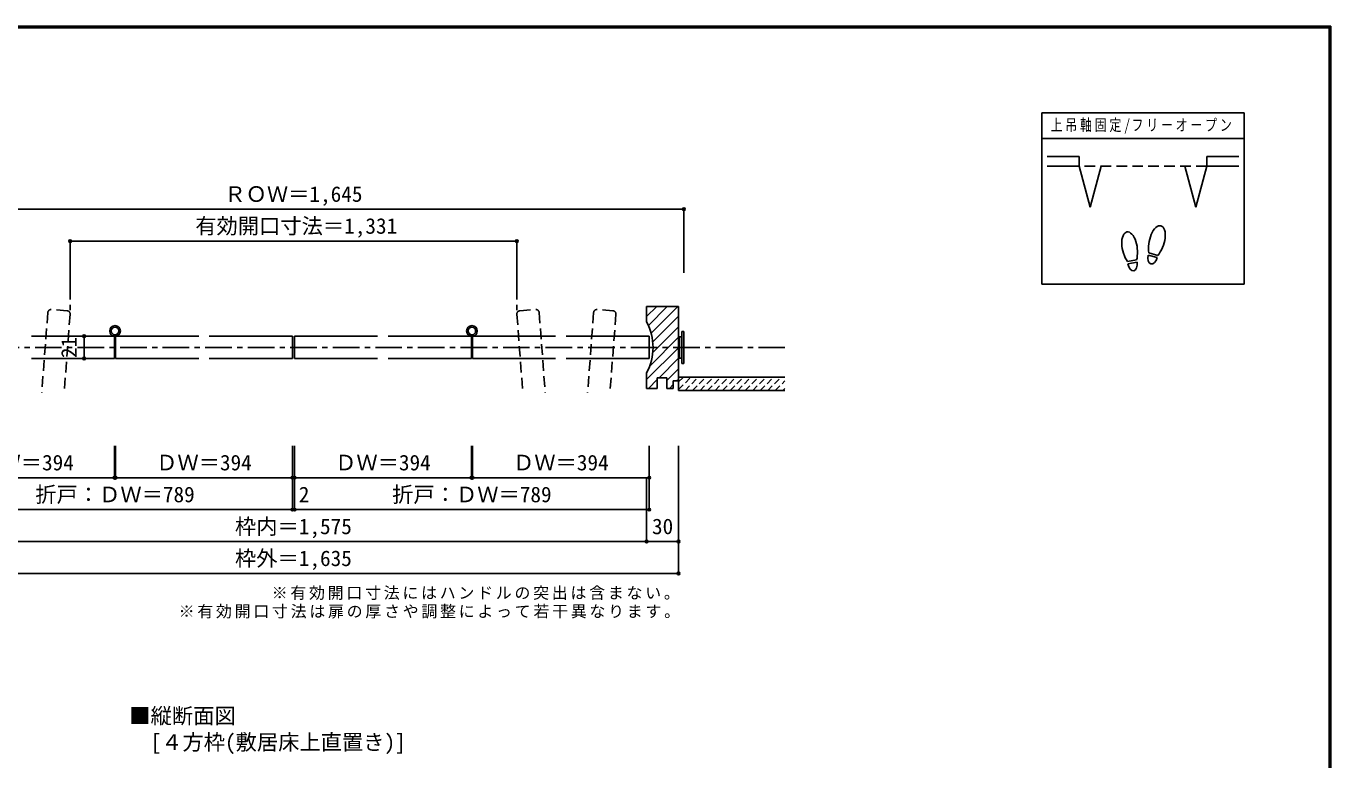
# Model space of a CAD drawing. Units: millimetres at full size, sheet at 1:5. Extents: x -973 to 977, y -701 to 696.
# Drawn here: x -250 to 977, y 6 to 696 of the extents above; entities that cross this region are included whole.
import ezdxf
from ezdxf.enums import TextEntityAlignment as Align

# ---------------------------------------------------------------- set-up
doc = ezdxf.new("R2010")
doc.units = ezdxf.units.MM
doc.header["$LTSCALE"] = 5
doc.header["$PDMODE"] = 32
doc.header["$PDSIZE"] = 2.5
for name, pattern in [('CHAIN1', [8, 5, -1, 1, -1]), ('DASHED1', [1.8, 1.2, -0.6]), ('DASHED2', [3, 2, -1])]:
    doc.linetypes.add(name, pattern=pattern)
for name, color, linetype in [('0-1_通り芯', 4, 'CHAIN1'), ('0-3_仕上げ', 2, 'Continuous'), ('0-4_枠', 3, 'Continuous'), ('0-6_扉', 6, 'Continuous'), ('0-7_金物', 7, 'Continuous'), ('0-8_戸当り', 3, 'Continuous'), ('0-A_文字', 3, 'Continuous'), ('0-B_寸法', 7, 'Continuous'), ('0-C_ハッチ', 4, 'Continuous'), ('F-1_枠', 6, 'Continuous')]:
    doc.layers.add(name, color=color, linetype=linetype)
doc.styles.add('ＭＳ ゴシック', font='')
doc.styles.get('ＭＳ ゴシック').set_extended_font_data('MS Gothic')

msp = doc.modelspace()

# ---------------------------------------------------------------- linework, layer by layer
at = {"layer": '0-1_通り芯'}
for p, q in [((-208.58, 463.658), (-208.58, 424.921)), ((211.42, 463.658), (211.42, 424.921)), ((463.42, 393.658), (-460.58, 393.658))]:
    msp.add_line(p, q, dxfattribs=at)
at = {"layer": '0-3_仕上げ'}
for p, q in [((363.42, 365.658), (463.42, 365.658)), ((363.42, 353.158), (363.42, 365.658)), ((363.42, 353.158), (463.42, 353.158))]:
    msp.add_line(p, q, dxfattribs=at)
at = {"layer": '0-4_枠'}
for p, q in [((333.42, 417.658), (333.42, 432.158)), ((363.42, 432.158), (333.42, 432.158)), ((363.42, 362.158), (363.42, 432.158)), ((352.42, 365.158), (343.42, 365.158)), ((343.42, 355.158), (343.42, 365.158)), ((352.42, 355.158), (352.42, 365.158)), ((363.42, 362.158), (358.42, 362.158)), ((358.42, 355.158), (358.42, 362.158)), ((358.42, 355.158), (352.42, 355.158))]:
    msp.add_line(p, q, dxfattribs=at)
msp.add_lwpolyline([(343.42, 355.158), (340.851, 355.158), (333.42, 355.158), (333.42, 369.658)], dxfattribs=at)
msp.add_arc((288.42, 393.658), 51, 331.92751, 28.07249, dxfattribs=at)
at = {"layer": '0-6_扉', "color": 2, "linetype": 'DASHED2'}
for p, q in [((-229.52, 426.513), (-235.247, 351.158)), ((-211.344, 428.14), (-226.301, 429.277)), ((-208.58, 424.921), (-214.186, 351.158)), ((211.42, 424.921), (217.026, 351.158)), ((214.184, 428.14), (229.141, 429.277)), ((232.36, 426.513), (238.086, 351.158)), ((283.581, 426.513), (277.854, 351.158)), ((301.757, 428.14), (286.8, 429.277)), ((304.521, 424.921), (298.915, 351.158))]:
    msp.add_line(p, q, dxfattribs=at)
at = {"layer": '0-6_扉'}
for p, q in [((-244.955, 404.158), (-166.83, 404.158)), ((-166.83, 404.158), (-166.83, 383.158)), ((-165.83, 404.158), (-165.83, 383.158)), ((-165.83, 404.158), (-87.705, 404.158)), ((-77.705, 404.158), (0.42, 404.158)), ((0.42, 404.158), (0.42, 383.158)), ((2.42, 404.158), (2.42, 383.158)), ((2.42, 404.158), (80.545, 404.158)), ((90.545, 404.158), (168.67, 404.158)), ((168.67, 404.158), (168.67, 383.158)), ((169.67, 404.158), (169.67, 383.158)), ((169.67, 404.158), (247.795, 404.158)), ((257.795, 404.158), (335.92, 404.158)), ((335.92, 404.158), (335.92, 383.158)), ((-244.955, 383.158), (-166.83, 383.158)), ((-165.83, 383.158), (-87.705, 383.158)), ((-77.705, 383.158), (0.42, 383.158)), ((2.42, 383.158), (80.545, 383.158)), ((90.545, 383.158), (168.67, 383.158)), ((169.67, 383.158), (247.795, 383.158)), ((257.795, 383.158), (335.92, 383.158))]:
    msp.add_line(p, q, dxfattribs=at)
at = {"layer": '0-6_扉', "color": 2, "linetype": 'DASHED2'}
for centre, start, end in [((-226.528, 426.285), 85.65398, 175.65398), ((-211.571, 425.149), 355.65398, 85.65398), ((214.411, 425.149), 94.34602, 184.34602), ((229.368, 426.285), 4.34602, 94.34602), ((286.573, 426.285), 85.65398, 175.65398), ((301.53, 425.149), 355.65398, 85.65398)]:
    msp.add_arc(centre, 3, start, end, dxfattribs=at)
at = {"layer": '0-7_金物'}
for p, q in [((366.42, 378.658), (366.42, 408.658)), ((368.42, 408.658), (366.42, 408.658)), ((368.42, 378.658), (368.42, 408.658)), ((364.42, 402.658), (363.42, 402.658)), ((366.42, 403.657), (364.42, 403.657)), ((364.42, 383.658), (364.42, 403.657)), ((364.42, 384.658), (363.42, 384.658)), ((366.42, 383.658), (364.42, 383.658)), ((368.42, 378.658), (366.42, 378.658))]:
    msp.add_line(p, q, dxfattribs=at)
for centre, radius in [((-166.33, 409.158), 5), ((-166.33, 409.158), 3.5), ((169.17, 409.158), 5), ((169.17, 409.158), 3.5)]:
    msp.add_circle(centre, radius, dxfattribs=at)
at = {"layer": '0-8_戸当り', "color": 2}
for p, q in [((739.986, 573.251), (709.986, 573.251)), ((739.986, 564.251), (709.986, 564.251)), ((739.986, 573.251), (739.986, 564.251)), ((750.339, 525.614), (739.986, 564.251)), ((750.339, 525.614), (760.692, 564.251)), ((839.281, 564.251), (849.634, 525.614)), ((859.986, 564.251), (849.634, 525.614)), ((859.986, 573.251), (859.986, 564.251)), ((859.986, 573.251), (889.986, 573.251)), ((859.986, 564.251), (889.986, 564.251))]:
    msp.add_line(p, q, dxfattribs=at)
at = {"layer": '0-8_戸当り', "color": 7, "linetype": 'DASHED2'}
msp.add_line((859.986, 564.251), (739.986, 564.251), dxfattribs=at)
at = {"layer": '0-8_戸当り'}
for p, q in [((813.479, 478.206), (804.998, 480.478)), ((814.022, 480.235), (805.542, 482.507)), ((794.011, 475.878), (785.365, 474.353)), ((794.376, 473.81), (785.73, 472.285))]:
    msp.add_line(p, q, dxfattribs=at)
for centre, major_axis, ratio, start_param, end_param in [((787.35, 488.377), (-2.445, 13.867), 0.5, 4.34059143, 8.22577918), ((813.267, 494.378), (3.644, 13.601), 0.5, 4.34059143, 8.22577918), ((813.163, 493.989), (4.416, 16.48), 0.4, 1.85063327, 2.44287679), ((787.42, 487.981), (-2.963, 16.802), 0.4, 1.85063327, 2.44287679), ((787.42, 487.981), (-2.963, 16.802), 0.4, 3.84030852, 4.43255203), ((809.238, 479.342), (1.894, 7.067), 0.6, 1.57079633, 4.71238898), ((813.163, 493.989), (4.416, 16.48), 0.4, 3.84030852, 4.43255203), ((790.053, 473.047), (-1.27, 7.205), 0.6, 1.57079633, 4.71238898)]:
    msp.add_ellipse(centre, major_axis=major_axis, ratio=ratio, start_param=start_param, end_param=end_param, dxfattribs=at)
at = {"layer": '0-A_文字'}
for p, q in [((704.986, 614.167), (704.986, 453.167)), ((894.986, 614.167), (704.986, 614.167)), ((894.986, 590.167), (704.986, 590.167))]:
    msp.add_line(p, q, dxfattribs=at)
msp.add_lwpolyline([(894.986, 614.167), (894.986, 453.167), (704.986, 453.167)], dxfattribs=at)
at = {"layer": '0-B_寸法', "color": 4}
for p, q in [((-365.58, 523.658), (368.42, 523.658)), ((368.42, 523.658), (368.42, 463.658)), ((-208.58, 493.658), (-208.58, 463.658)), ((-208.58, 493.658), (211.42, 493.658)), ((211.42, 493.658), (211.42, 463.658)), ((-195.445, 404.158), (-195.445, 383.158)), ((-166.83, 271.158), (-166.83, 301.158)), ((-165.83, 271.158), (-165.83, 301.158)), ((0.42, 241.158), (0.42, 301.158)), ((2.42, 241.158), (2.42, 301.158)), ((168.67, 271.158), (168.67, 301.158)), ((169.67, 271.158), (169.67, 301.158)), ((335.92, 241.158), (335.92, 301.158)), ((363.42, 211.158), (363.42, 301.158)), ((-333.08, 271.158), (-166.83, 271.158)), ((-165.83, 271.158), (0.42, 271.158)), ((2.42, 271.158), (168.67, 271.158)), ((169.67, 271.158), (335.92, 271.158)), ((333.42, 211.158), (333.42, 271.158)), ((-333.08, 241.158), (0.42, 241.158)), ((0.42, 241.158), (2.42, 241.158)), ((2.42, 241.158), (335.92, 241.158)), ((-330.58, 211.158), (333.42, 211.158)), ((333.42, 211.158), (363.42, 211.158)), ((363.42, 181.158), (363.42, 211.158)), ((-360.58, 181.158), (363.42, 181.158))]:
    msp.add_line(p, q, dxfattribs=at)
at = {"layer": '0-B_寸法'}
for p in [(368.42, 523.658), (-208.58, 493.658), (211.42, 493.658), (-195.445, 404.158), (-195.445, 383.158), (-166.83, 271.158), (-165.83, 271.158), (0.42, 271.158), (2.42, 271.158), (168.67, 271.158), (169.67, 271.158), (335.92, 271.158), (0.42, 241.158), (2.42, 241.158), (335.92, 241.158), (333.42, 211.158), (363.42, 211.158), (363.42, 181.158)]:
    msp.add_point(p, dxfattribs=at)
at = {"layer": '0-C_ハッチ'}
for p, q in [((333.42, 422.749), (342.829, 432.158)), ((334.999, 414.428), (352.728, 432.158)), ((337.606, 407.137), (362.628, 432.158)), ((339.161, 398.791), (363.42, 423.05)), ((339.2, 388.932), (363.42, 413.151)), ((333.42, 363.352), (363.42, 393.352)), ((336.322, 376.154), (363.42, 403.251)), ((345.125, 365.158), (363.42, 383.452)), ((352.42, 362.553), (363.42, 373.553)), ((335.125, 355.158), (343.42, 363.452)), ((354.924, 355.158), (358.42, 358.653)), ((361.924, 362.158), (363.42, 363.653))]:
    msp.add_line(p, q, dxfattribs=at)
at = {"layer": '0-C_ハッチ', "linetype": 'DASHED1'}
for p, q in [((363.42, 354.156), (374.922, 365.658)), ((363.42, 361.227), (367.851, 365.658)), ((369.493, 353.158), (381.993, 365.658)), ((376.564, 353.158), (389.064, 365.658)), ((383.635, 353.158), (396.135, 365.658)), ((390.706, 353.158), (403.206, 365.658)), ((397.777, 353.158), (410.277, 365.658)), ((404.848, 353.158), (417.348, 365.658)), ((411.919, 353.158), (424.419, 365.658)), ((418.99, 353.158), (431.49, 365.658)), ((426.061, 353.158), (438.561, 365.658)), ((433.132, 353.158), (445.632, 365.658)), ((440.203, 353.158), (452.703, 365.658)), ((447.274, 353.158), (459.774, 365.658)), ((454.345, 353.158), (463.42, 362.232)), ((461.417, 353.158), (463.42, 355.161))]:
    msp.add_line(p, q, dxfattribs=at)
at = {"layer": 'F-1_枠'}
for p, q in [((-973.347, 695.833), (976.653, 695.833)), ((-973.347, 695), (976.653, 695)), ((-973.347, 694.167), (976.653, 694.167)), ((974.986, 695.833), (974.986, -700.833)), ((975.82, 695.833), (975.82, -700.833)), ((976.653, 695.833), (976.653, -700.833))]:
    msp.add_line(p, q, dxfattribs=at)

# ---------------------------------------------------------------- texts
at = {"layer": '0-A_文字', "color": 7, "style": 'ＭＳ ゴシック'}
for s, p in [('■縦断面図', (-152.933, 35.515)), ('\u3000[４方枠(敷居床上直置き)]', (-152.933, 10.761))]:
    msp.add_text(s, height=14.66, dxfattribs=at).set_placement(p, align=Align.BOTTOM_LEFT)
at = {"layer": '0-A_文字', "color": 7, "char_height": 11, "attachment_point": 7, "style": 'ＭＳ ゴシック'}
for s, insert in [('\\T1.23;\\W0.75;上吊軸固定/フリーオープン', (713.111, 594.667)), ('\\T1.17;※有効開口寸法にはハンドルの突出は含まない。', (-19.08, 156.158)), ('\\T1.17;※有効開口寸法は扉の厚さや調整によって若干異なります。', (-106.58, 138.658))]:
    msp.add_mtext(s, dxfattribs=dict(at, insert=insert))
at = {"layer": '0-B_寸法', "style": 'ＭＳ ゴシック'}
for s, p in [('ＲＯＷ＝1,645', (-63.58, 526.158)), ('有効開口寸法＝1,331', (-90.93, 496.158)), ('ＤＷ＝394', (-294.955, 273.658)), ('ＤＷ＝394', (-127.705, 273.658)), ('ＤＷ＝394', (40.545, 273.658)), ('ＤＷ＝394', (207.795, 273.658)), ('折戸：ＤＷ＝789', (-241.33, 243.658)), ('2', (6.42, 243.658)), ('折戸：ＤＷ＝789', (94.17, 243.658)), ('枠内＝1,575', (-53.58, 213.658)), ('30', (338.42, 213.658)), ('枠外＝1,635', (-53.58, 183.658))]:
    msp.add_text(s, height=14.66, dxfattribs=at).set_placement(p, align=Align.BOTTOM_LEFT)
msp.add_text('21', height=14.66, rotation=90, dxfattribs=at).set_placement((-197.945, 383.658), align=Align.BOTTOM_LEFT)

doc.saveas('drawing.dxf')
